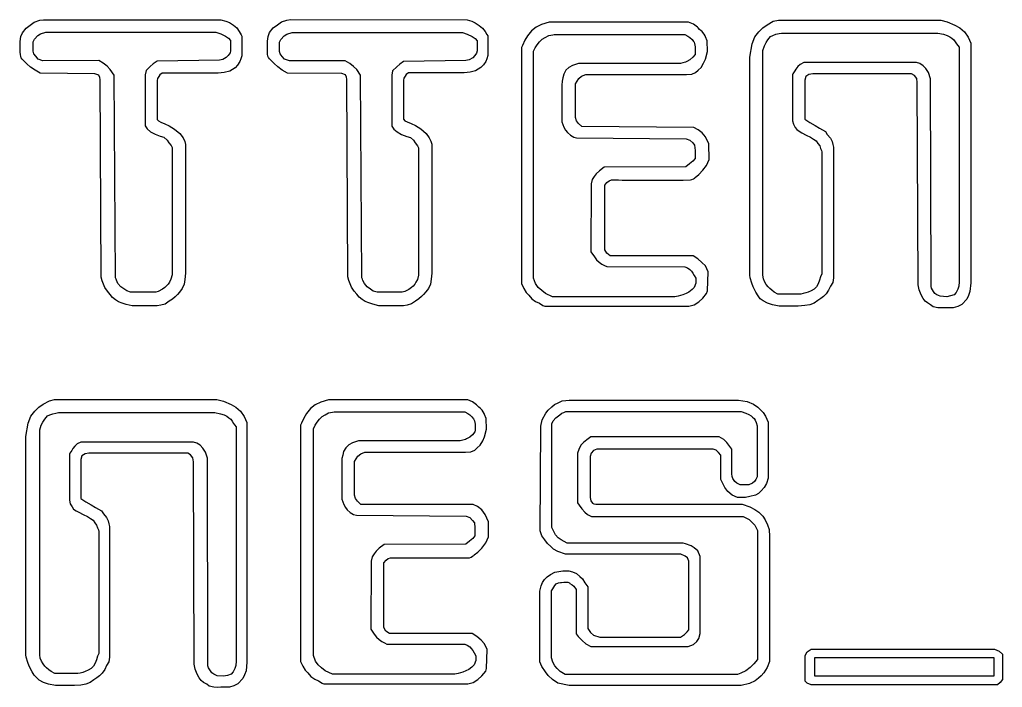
# Model space of a CAD drawing. Header units: millimetres. Extents: x 0 to 29.6, y 0 to 8.7.
# Drawn here: x 16.74 to 29.6, y 0.01 to 8.75 of the extents above; entities that cross this region are included whole.
import ezdxf

# ---------------------------------------------------------------- set-up
doc = ezdxf.new("R2010")
doc.units = ezdxf.units.MM
doc.layers.add('Layer_1', color=7, linetype='CONTINUOUS')

msp = doc.modelspace()

# ---------------------------------------------------------------- linework, layer by layer
at = {"layer": 'Layer_1', "color": 7}
for points in [[(16.751384, 8.463861), (16.758384, 8.526701), (16.778864, 8.575761), (16.826784, 8.637841), (16.880204, 8.678471), (16.935194, 8.716791), (17.005894, 8.741301), (17.054855, 8.745621)], [(17.054855, 8.745621), (19.37524, 8.745621), (19.4428, 8.730401), (19.48679, 8.712081), (19.54021, 8.676831), (19.58499, 8.640031), (19.6172, 8.592521), (19.64161, 8.551891), (19.65171, 8.534141), (19.65171, 8.276616), (19.63909, 8.235226), (19.62506, 8.199976), (19.59364, 8.153986), (19.56222, 8.120256), (19.49152, 8.075816), (19.42082, 8.057496), (19.33913, 8.049896), (18.60861, 8.049896), (18.5782, 8.027636), (18.56389, 8.006506), (18.54734, 7.979456), (18.54424, 7.954936), (18.54424, 7.444484), (18.56191, 7.423914), (18.58912, 7.408414), (18.64338, 7.387564), (18.69988, 7.360234), (18.76901, 7.317314), (18.83875, 7.258614), (18.88212, 7.200814), (18.904, 7.154824), (18.91438, 7.116754), (18.91438, 5.430299), (18.90598, 5.348809), (18.89758, 5.286219), (18.86938, 5.230599), (18.83639, 5.184979), (18.80646, 5.151339), (18.77981, 5.122199), (18.74525, 5.093059), (18.70126, 5.063919), (18.64627, 5.028669), (18.59128, 5.011759), (18.54258, 5.004159), (18.217379, 5.004159), (18.137649, 5.024449), (18.083779, 5.040229), (18.035159, 5.059389), (17.997449, 5.085309), (17.959749, 5.115969), (17.925499, 5.152769), (17.890539, 5.195239), (17.856169, 5.246269), (17.823069, 5.333649), (17.808759, 5.379639), (17.797539, 7.966162), (17.792239, 7.994062), (17.777369, 8.022412), (17.727879, 8.040732), (17.012284, 8.046932), (16.945514, 8.086012), (16.886604, 8.128162), (16.838684, 8.171842), (16.793904, 8.214002)], [(19.986983, 8.466773), (19.993983, 8.529613), (20.014183, 8.578673), (20.061793, 8.640753), (20.114873, 8.681383), (20.169493, 8.719703), (20.239743, 8.744223), (20.2882, 8.748811)], [(20.2882, 8.748811), (22.598252, 8.744911), (22.659072, 8.728851), (22.705142, 8.706591), (22.755082, 8.674411), (22.799572, 8.635331), (22.833942, 8.595491), (22.858072, 8.554861), (22.868172, 8.537111), (22.868172, 8.279586), (22.855552, 8.238196), (22.841522, 8.202946), (22.810302, 8.156956), (22.779082, 8.123226), (22.708832, 8.078756), (22.638582, 8.060436), (22.557422, 8.052836), (21.831635, 8.052836), (21.801425, 8.030576), (21.787115, 8.009446), (21.770565, 7.982396), (21.767465, 7.957876), (21.767465, 7.447418), (21.785135, 7.426848), (21.812065, 7.411348), (21.865955, 7.390498), (21.922095, 7.363168), (21.990775, 7.320248), (22.060065, 7.261548), (22.103155, 7.203758), (22.125035, 7.157768), (22.135415, 7.119698), (22.135415, 5.433232), (22.127015, 5.351712), (22.118915, 5.289122), (22.090865, 5.233502), (22.058095, 5.187882), (22.028355, 5.154242), (22.001705, 5.125102), (21.967365, 5.095962), (21.923655, 5.066822), (21.869035, 5.031572), (21.814415, 5.014662), (21.766025, 5.007062), (21.442937, 5.007062), (21.363707, 5.027352), (21.310177, 5.043132), (21.261867, 5.062292), (21.224417, 5.088212), (21.186967, 5.118872), (21.152937, 5.155672), (21.118237, 5.198132), (21.084097, 5.249162), (21.051217, 5.336542), (21.037187, 5.382532), (21.026247, 7.969074), (21.020947, 7.996974), (21.006077, 8.025324), (20.956897, 8.043644), (20.245943, 8.049844), (20.179593, 8.088924), (20.121073, 8.131084), (20.073463, 8.174764), (20.028973, 8.216914)], [(25.611198, 8.65058), (25.559548, 8.68837), (25.495898, 8.71486), (23.673521, 8.71486), (23.572974, 8.68572), (23.502274, 8.64892), (23.441004, 8.60141), (23.389154, 8.53857), (23.351454, 8.4788), (23.321604, 8.41134), (23.310664, 8.38372), (23.310664, 5.351652), (23.310664, 5.294932), (23.338944, 5.230542), (23.368794, 5.181482), (23.403354, 5.144682), (23.442634, 5.095622), (23.494484, 5.060372), (23.544754, 5.038962), (23.590314, 5.011342), (23.615564, 4.998942), (25.499207, 4.998942), (25.566757, 5.018952), (25.628027, 5.055752), (25.681447, 5.104812), (25.731717, 5.164612), (25.742657, 5.202932), (25.752157, 5.451271), (25.716027, 5.526391), (25.670467, 5.573901), (25.615477, 5.621411), (25.555777, 5.658211), (24.47178, 5.658211), (24.42639, 5.692111), (24.39946, 5.739451), (24.39946, 6.582547), (24.42774, 6.619347), (24.45619, 6.642167), (24.48744, 6.651467)], [(25.58017, 8.291968), (25.54953, 8.255958), (25.51261, 8.225298), (25.47098, 8.203038), (25.45443, 8.193738), (25.42034, 8.184738), (25.38892, 8.176538), (24.05545, 8.176538), (23.97886, 8.150608), (23.92976, 8.121868), (23.89127, 8.085858), (23.86181, 8.037558), (23.84975, 7.987818), (23.84045, 7.943438), (23.83835, 7.892628), (23.839147, 7.413282), (23.865517, 7.342022), (23.885157, 7.303702), (23.909567, 7.273042), (23.949627, 7.238552), (23.992047, 7.211782), (24.030537, 7.201072), (25.464871, 7.188112), (25.513041, 7.170922), (25.550021, 7.135392), (25.572461, 7.104902), (25.580361, 7.037752), (25.580361, 6.934562), (25.553151, 6.899172), (25.507031, 6.862062), (25.458781, 6.821712), (24.39257, 6.818012), (24.32816, 6.770502), (24.28653, 6.730652), (24.25988, 6.697682), (24.23463, 6.656292), (24.22201, 6.600332), (24.21811, 5.711888), (24.26277, 5.644568), (24.29105, 5.607768), (24.32718, 5.576348), (24.36096, 5.550988), (24.39631, 5.530978), (24.42537, 5.517448), (25.447638, 5.516048), (25.479788, 5.500548), (25.511318, 5.478848), (25.532078, 5.458838), (25.551998, 5.432918), (25.570518, 5.401498), (25.590998, 5.364698), (25.590202, 5.301068), (25.569722, 5.245898), (25.540662, 5.216758), (25.498242, 5.184548), (25.462112, 5.166798), (25.420482, 5.148478), (25.359212, 5.132138), (25.315222, 5.121708), (23.715931, 5.121708), (23.621411, 5.167048), (23.574531, 5.203708), (23.528971, 5.245098), (23.492051, 5.294918), (23.467641, 5.367728), (23.467641, 8.334633), (23.489521, 8.380623), (23.514771, 8.420463), (23.544621, 8.457263), (23.580751, 8.492513), (23.618451, 8.513933), (23.665581, 8.539853), (23.717421, 8.550563), (23.737945, 8.552932)], [(23.737945, 8.552932), (25.44799, 8.552932), (25.48491, 8.534902), (25.51397, 8.514892), (25.54118, 8.488402), (25.5611, 8.462762)], [(24.151119, 8.02976), (25.467628, 8.02976), (25.539108, 8.03516), (25.587808, 8.05883), (25.619228, 8.08873), (25.660078, 8.12474), (25.692288, 8.17839), (25.717538, 8.23049), (25.741098, 8.331651), (25.737698, 8.47015), (25.716098, 8.52561)], [(25.579689, 6.681757), (25.629569, 6.723517), (25.682789, 6.779707), (25.731299, 6.839757), (25.763369, 6.917817), (25.759969, 7.126396), (25.718669, 7.216036), (25.673559, 7.267776), (25.622559, 7.309426), (25.564239, 7.339186), (24.097768, 7.349086), (24.053778, 7.388926), (24.028528, 7.425726), (24.014498, 7.468646), (24.014498, 7.910119), (24.060058, 7.979099), (24.096188, 8.008239), (24.151119, 8.02976)], [(22.720574, 3.709267), (22.668924, 3.747057), (22.605264, 3.773547), (20.78289, 3.773547), (20.682343, 3.744407), (20.611643, 3.707607), (20.550373, 3.660097), (20.498523, 3.597257), (20.460813, 3.537487), (20.430963, 3.470027), (20.420023, 3.442407), (20.420023, 0.410339), (20.420023, 0.353619), (20.448303, 0.289229), (20.478153, 0.240169), (20.512713, 0.203369), (20.551993, 0.154309), (20.603843, 0.119059), (20.654113, 0.097639), (20.699673, 0.070029)], [(22.700411, 3.355145), (22.669771, 3.319135), (22.632851, 3.288475), (22.591221, 3.266215), (22.574671, 3.256915), (22.540581, 3.247915), (22.509161, 3.239715), (21.175691, 3.239715), (21.099101, 3.213785), (21.050001, 3.185045), (21.011511, 3.149035), (20.982051, 3.100765), (20.969991, 3.051035), (20.960691, 3.006655), (20.958591, 2.955845), (20.95939, 2.476502), (20.98576, 2.405212), (21.0054, 2.366892), (21.02981, 2.336232), (21.06987, 2.301742), (21.11229, 2.274972), (21.15078, 2.264262), (22.585115, 2.251302), (22.633285, 2.234112), (22.670235, 2.198582), (22.692675, 2.168092), (22.700575, 2.100942), (22.700575, 1.997724), (22.673365, 1.962334), (22.627245, 1.925224), (22.578995, 1.884874), (21.512782, 1.881174), (21.448372, 1.833664), (21.406742, 1.793824), (21.380092, 1.760854), (21.354842, 1.719464), (21.342222, 1.663504), (21.338322, 0.77506), (21.382982, 0.70774), (21.411262, 0.67094), (21.447392, 0.63952), (21.481172, 0.61416), (21.516522, 0.59415), (21.545582, 0.58062), (22.567851, 0.57922), (22.600001, 0.56372), (22.631531, 0.54202), (22.652291, 0.52201), (22.672211, 0.49608), (22.690731, 0.46466), (22.711211, 0.42786), (22.710411, 0.36426), (22.689931, 0.30909), (22.660871, 0.27995), (22.618451, 0.24777), (22.582321, 0.23002), (22.540691, 0.2117), (22.479421, 0.19536), (22.435431, 0.18493), (20.83614, 0.18493), (20.74163, 0.23027), (20.69475, 0.26693), (20.64919, 0.30832), (20.61227, 0.35814), (20.58786, 0.43095), (20.58786, 3.397857), (20.60974, 3.443847), (20.63499, 3.483687), (20.66484, 3.520487), (20.70097, 3.555737), (20.73867, 3.577157), (20.7858, 3.603077), (20.83765, 3.613787), (20.858187, 3.616137)], [(20.858187, 3.616137), (22.568231, 3.616137), (22.605151, 3.598107), (22.634211, 3.578097), (22.661421, 3.551607), (22.681341, 3.525967)], [(23.904471, 3.624216), (26.181871, 3.624216), (26.243531, 3.602236), (26.285191, 3.583356), (26.312401, 3.567016), (26.332321, 3.549266), (26.351681, 3.530946), (26.365431, 3.506996), (26.379181, 3.477716), (26.394611, 3.435986), (26.394611, 2.767209), (26.373571, 2.732179), (26.356461, 2.707379), (26.331771, 2.684559), (26.283801, 2.663139), (26.169395, 2.663139), (26.125965, 2.684839), (26.100715, 2.705689), (26.075745, 2.746289), (26.063965, 2.774189), (26.059465, 2.805129), (26.059465, 3.131387), (25.996145, 3.214857), (25.956135, 3.258227), (25.897245, 3.292917), (24.218714, 3.292917), (24.163164, 3.253887), (24.122064, 3.218127), (24.087614, 3.180197), (24.058464, 3.124407), (24.043314, 3.079377), (24.043314, 2.427397), (24.063794, 2.396517), (24.101024, 2.348807), (24.137694, 2.306537), (24.173234, 2.276727), (24.227124, 2.248547), (26.209773, 2.248547), (26.289893, 2.209607), (26.329173, 2.170527), (26.360593, 2.137587), (26.397513, 2.065537), (26.397513, 0.37909), (26.348813, 0.32084), (26.302463, 0.27333), (26.245123, 0.23117), (26.180713, 0.19823), (26.137513, 0.18217), (23.881095, 0.18217), (23.816655, 0.22091), (23.775865, 0.25957), (23.746465, 0.2966), (23.718975, 0.34231), (23.701295, 0.40194), (23.701295, 1.275915), (23.717845, 1.303815), (23.746685, 1.346925), (23.763795, 1.366365), (23.795695, 1.380735), (23.820665, 1.386635)], [(23.904233, 3.624326), (23.904471, 3.624216)], [(21.260495, 3.088417), (22.577004, 3.088417), (22.648484, 3.093817), (22.697184, 3.117487), (22.728604, 3.147387), (22.769454, 3.183397), (22.801664, 3.237047), (22.826914, 3.289177), (22.850474, 3.390339), (22.847074, 3.528837), (22.825474, 3.584297)], [(23.943825, 1.374525), (23.973565, 1.355365), (23.996005, 1.335355), (24.026335, 1.291875), (24.026335, 0.713377), (24.052145, 0.678127), (24.103205, 0.626027), (24.151905, 0.582347), (24.216315, 0.547097), (25.490905, 0.547097), (25.558125, 0.574997), (25.602005, 0.614557), (25.629215, 0.654117), (25.648575, 0.718617), (25.648575, 1.726663), (25.614685, 1.797673), (25.569685, 1.837233), (25.529705, 1.866513), (25.456395, 1.891873), (25.423575, 1.900573), (23.908433, 1.900573), (23.830103, 1.943293), (23.788443, 1.969783), (23.753463, 2.009343), (23.727933, 2.063533), (23.707173, 2.106673), (23.707173, 3.460156), (23.725133, 3.499996), (23.759693, 3.538316), (23.794253, 3.567456), (23.833533, 3.598116)], [(22.691795, 1.745404), (22.738925, 1.782204), (22.790765, 1.835094), (22.841825, 1.902524), (22.877175, 1.983004), (22.877175, 2.180762), (22.834755, 2.275812), (22.790765, 2.334062), (22.734995, 2.377742), (22.679225, 2.407642), (21.2072, 2.407642), (21.16321, 2.447482), (21.13796, 2.484252), (21.12393, 2.527172), (21.12393, 2.968646), (21.16949, 3.037626), (21.20562, 3.066766), (21.260495, 3.088417)], [(22.608568, 0.057629), (22.676118, 0.077639), (22.737388, 0.114439), (22.790808, 0.163499), (22.841078, 0.223299), (22.852018, 0.261619), (22.861518, 0.509958), (22.825388, 0.585078), (22.779828, 0.632588), (22.724838, 0.680098), (22.665138, 0.716898), (21.581139, 0.716898), (21.535749, 0.750798), (21.508819, 0.798138), (21.508819, 1.641234), (21.537099, 1.678034), (21.565549, 1.700854), (21.596799, 1.710154), (22.630525, 1.710154)]]:
    msp.add_lwpolyline(points, dxfattribs=at)
for points in [[(26.297399, 5.404142), (26.297399, 8.257021), (26.325759, 8.434012), (26.361589, 8.523652), (26.412929, 8.588692), (26.465589, 8.643552), (26.521809, 8.681902), (26.604009, 8.727442), (26.672879, 8.742662), (28.796871, 8.742662), (28.880751, 8.721532), (28.981382, 8.678272), (29.043462, 8.640792), (29.105682, 8.588772), (29.154552, 8.521562), (29.172222, 8.481912), (29.187932, 8.441332), (29.187932, 5.306632), (29.176712, 5.193917), (29.159042, 5.140797), (29.134632, 5.092017), (29.070192, 5.023737), (29.016862, 4.995557), (28.959102, 4.979217), (28.910232, 4.980317), (28.845792, 4.979217), (28.803572, 4.977017), (28.754702, 4.980417), (28.694722, 4.993377), (28.662512, 5.017327), (28.622532, 5.042127), (28.591422, 5.068047), (28.563652, 5.101667), (28.537002, 5.149347), (28.512592, 5.213317), (28.499122, 5.279817), (28.488182, 7.92853), (28.480882, 7.97759), (28.450242, 8.01667), (28.414112, 8.03978), (28.341062, 8.04208), (27.121955, 8.04208), (27.070105, 8.03278), (27.029255, 8.00364), (27.015225, 7.95613), (27.015225, 7.488597), (27.016825, 7.445677), (27.082805, 7.402757), (27.150355, 7.365957), (27.208485, 7.330707), (27.285465, 7.284717), (27.310715, 7.247947), (27.353135, 7.200437), (27.373615, 7.154447), (27.383115, 7.117647), (27.392615, 7.079327), (27.392615, 5.373215), (27.381675, 5.311895), (27.353395, 5.261315), (27.328145, 5.210735), (27.296725, 5.163225), (27.259025, 5.126425), (27.224465, 5.100495), (27.185185, 5.074575), (27.139625, 5.039325), (27.081495, 5.017905), (27.017085, 5.007195), (26.930675, 5.002695), (26.784568, 5.002695), (26.68245, 5.002695), (26.59447, 5.017915), (26.52692, 5.041025), (26.47193, 5.070165), (26.43265, 5.097785), (26.406, 5.136105), (26.37772, 5.182095), (26.34159, 5.252595), (26.32111, 5.300105), (26.30231, 5.370605)], [(17.084702, 8.583134), (19.31083, 8.583134), (19.37524, 8.561714), (19.43808, 8.532574), (19.47736, 8.506654), (19.50401, 8.474474), (19.50401, 8.342654), (19.49781, 8.313514), (19.47256, 8.281304), (19.44731, 8.253684), (19.40018, 8.226074), (19.35619, 8.216774), (18.541619, 8.203814), (18.491349, 8.170084), (18.452859, 8.134074), (18.397869, 8.083494), (18.386929, 8.026774), (18.386929, 7.358431), (18.413579, 7.320111), (18.455999, 7.283311), (18.514129, 7.251131), (18.583259, 7.223521), (18.630389, 7.211121), (18.672809, 7.172801), (18.694689, 7.139071), (18.724539, 7.100751), (18.737159, 7.076241), (18.737159, 5.408449), (18.723129, 5.351729), (18.702649, 5.316479), (18.686939, 5.288859), (18.665059, 5.265749), (18.643179, 5.245739), (18.611759, 5.221219), (18.556769, 5.193609), (18.525349, 5.184309), (18.195435, 5.184309), (18.143585, 5.199529), (18.107455, 5.225449), (18.066605, 5.254589), (18.028905, 5.299029), (18.010105, 5.340419), (18.003905, 5.355639), (17.996005, 5.373109), (17.978615, 8.024479), (17.928675, 8.098729), (17.887235, 8.140519), (17.838085, 8.179599), (17.779145, 8.213019), (17.048625, 8.211519), (16.983425, 8.233779), (16.954355, 8.269029), (16.926865, 8.303519), (16.918165, 8.334939), (16.918165, 8.457573), (16.935555, 8.492063), (16.981115, 8.539573), (17.015675, 8.561833)], [(20.309572, 8.58046), (22.535697, 8.58046), (22.600107, 8.55904), (22.662947, 8.5299), (22.702227, 8.50398), (22.728877, 8.4718), (22.728877, 8.33998), (22.722677, 8.31084), (22.697427, 8.27866), (22.672177, 8.25105), (22.625047, 8.22343), (22.581057, 8.21413), (21.766489, 8.20117), (21.716219, 8.16744), (21.677729, 8.13143), (21.622739, 8.08085), (21.611799, 8.02413), (21.611799, 7.355787), (21.638449, 7.317467), (21.680869, 7.280667), (21.738999, 7.248487), (21.808129, 7.220877), (21.855259, 7.208477), (21.897679, 7.170157), (21.919559, 7.136427), (21.949409, 7.098107), (21.962029, 7.073597), (21.962029, 5.405808), (21.947999, 5.349088), (21.927519, 5.313838), (21.911809, 5.286218), (21.889929, 5.263108), (21.868049, 5.243098), (21.836629, 5.218588), (21.781639, 5.190968), (21.750219, 5.181668), (21.420305, 5.181668), (21.368465, 5.196888), (21.332335, 5.222808), (21.291485, 5.251948), (21.253775, 5.296418), (21.234975, 5.337808), (21.228775, 5.353028), (21.220875, 5.370498), (21.203485, 8.021866), (21.153545, 8.096116), (21.112105, 8.137906), (21.062955, 8.176986), (21.004015, 8.210406), (20.273493, 8.208906), (20.208293, 8.231166), (20.179233, 8.266416), (20.151743, 8.300906), (20.143043, 8.332326), (20.143043, 8.45496), (20.160433, 8.48945), (20.205993, 8.53696), (20.240553, 8.55922)], [(26.7103, 8.573936), (28.75576, 8.573936), (28.82923, 8.557596), (28.87905, 8.542946), (28.91238, 8.526036), (28.94128, 8.504906), (28.96456, 8.484336), (28.98336, 8.459536), (29.00216, 8.431356), (29.01647, 8.411916), (29.03527, 8.387116), (29.03527, 5.318535), (29.03137, 5.263245), (29.01846, 5.222615), (28.99742, 5.179815), (28.97133, 5.150005), (28.9219, 5.133665), (28.87247, 5.122955), (28.78859, 5.129455), (28.74527, 5.150585), (28.71974, 5.166925), (28.6987, 5.192285), (28.67541, 5.234555), (28.66751, 5.257385), (28.66021, 7.975857), (28.63412, 8.055517), (28.59801, 8.108637), (28.56701, 8.144367), (28.51971, 8.173137), (28.47693, 8.186667), (27.005008, 8.186667), (26.955018, 8.162147), (26.924468, 8.133967), (26.900058, 8.100377), (26.884628, 8.077557), (26.859098, 8.040167), (26.854098, 8.027207), (26.854098, 7.42563), (26.867008, 7.38009), (26.889728, 7.33782), (26.910208, 7.3102), (26.944658, 7.2885), (26.978548, 7.26906), (27.034098, 7.23871), (27.091858, 7.21109), (27.131308, 7.18573), (27.165728, 7.1646), (27.188448, 7.12884), (27.211168, 7.09849), (27.222108, 7.06423), (27.233888, 7.03859), (27.238088, 7.01858), (27.238088, 5.422453), (27.220698, 5.384133), (27.208918, 5.339303), (27.192928, 5.294833), (27.168518, 5.253833), (27.138278, 5.225093), (27.099118, 5.200573), (27.060908, 5.185073), (27.029488, 5.174083), (26.995708, 5.164783), (26.963108, 5.157983), (26.662654, 5.157983), (26.615914, 5.184753), (26.585284, 5.208423), (26.557004, 5.232093), (26.535124, 5.254633), (26.511564, 5.285683), (26.489684, 5.321333), (26.473974, 5.357743), (26.465874, 5.403953), (26.465874, 8.34533), (26.487474, 8.40665), (26.509354, 8.44804), (26.532924, 8.48636), (26.567484, 8.52775), (26.597334, 8.54156), (26.638264, 8.55706), (26.679024, 8.56606)], [(16.82557, 0.440933), (16.82557, 3.293812), (16.85393, 3.470802), (16.88975, 3.560442), (16.94109, 3.625482), (16.99375, 3.680342), (17.04997, 3.718692), (17.13217, 3.764232), (17.20104, 3.779452), (19.325029, 3.779452), (19.408909, 3.758322), (19.509568, 3.715072), (19.571648, 3.677592), (19.633848, 3.625572), (19.682718, 3.558362), (19.700388, 3.518712), (19.716098, 3.478132), (19.716098, 0.343432), (19.704878, 0.230717), (19.687208, 0.177597), (19.662798, 0.128817), (19.598358, 0.060537), (19.545028, 0.032357), (19.487268, 0.016017), (19.438398, 0.017117), (19.373958, 0.016017), (19.331738, 0.013817), (19.282868, 0.017217), (19.222888, 0.030177), (19.190678, 0.054127), (19.150698, 0.078927), (19.119588, 0.104847), (19.091818, 0.138437), (19.065168, 0.186147), (19.040758, 0.250117), (19.027288, 0.316617), (19.016348, 2.96533), (19.009048, 3.01439), (18.978408, 3.05347), (18.942278, 3.07658), (18.869228, 3.07888), (17.650121, 3.07888), (17.598281, 3.06958), (17.557431, 3.04044), (17.543401, 2.99293), (17.543401, 2.525397), (17.545001, 2.482477), (17.610981, 2.439557), (17.678531, 2.402757), (17.736661, 2.367507), (17.813641, 2.321517), (17.838891, 2.284717), (17.881311, 2.237207), (17.901791, 2.191217), (17.911291, 2.154417), (17.920791, 2.116097), (17.920791, 0.409983), (17.909851, 0.348663), (17.881571, 0.298083), (17.856321, 0.247503), (17.824901, 0.199993), (17.787201, 0.163193), (17.752641, 0.137273), (17.713361, 0.111343), (17.667801, 0.076093), (17.609671, 0.054673), (17.545261, 0.043963), (17.458851, 0.039463), (17.312821, 0.039463), (17.210703, 0.039463), (17.122723, 0.054683), (17.055173, 0.077793), (17.000183, 0.106933), (16.967553, 0.138863), (16.934173, 0.172843), (16.905893, 0.218833), (16.869763, 0.289333), (16.849283, 0.336843), (16.830483, 0.407343)], [(23.93275, 3.769841), (26.147877, 3.769841), (26.260179, 3.753211), (26.344059, 3.716351), (26.399609, 3.678421), (26.436279, 3.646441), (26.469609, 3.610121), (26.500719, 3.560271), (26.537389, 3.481141), (26.537389, 2.748809), (26.516349, 2.679829), (26.482569, 2.628489), (26.444869, 2.583259), (26.410309, 2.551079), (26.369459, 2.529659), (26.298759, 2.509649), (26.240629, 2.497249), (26.135369, 2.498749), (26.064669, 2.529409), (26.011249, 2.573849), (25.970399, 2.629019), (25.938979, 2.688809), (25.918499, 2.734799), (25.918499, 3.050575), (25.885509, 3.087375), (25.855659, 3.118795), (25.816379, 3.131755), (24.294066, 3.131755), (24.252436, 3.113435), (24.220226, 3.075875), (24.207606, 3.035245), (24.207606, 2.543185), (24.207606, 2.495675), (24.214606, 2.453095), (24.240136, 2.424405), (24.257526, 2.412855), (24.281376, 2.409755), (26.196442, 2.409755), (26.29856, 2.376025), (26.36454, 2.342295), (26.41638, 2.307045), (26.46665, 2.253395), (26.49964, 2.204335), (26.52949, 2.141495), (26.54829, 2.080175), (26.55449, 1.986675), (26.55449, 0.35212), (26.52172, 0.27195), (26.47818, 0.20308), (26.44342, 0.16583), (26.40931, 0.13452), (26.36493, 0.10065), (26.29266, 0.06216), (26.183809, 0.03623), (23.934037, 0.03623), (23.784788, 0.07064), (23.715658, 0.11511), (23.657528, 0.16876), (23.621398, 0.21782), (23.573478, 0.28528), (23.550758, 0.34967), (23.550758, 1.271951), (23.566748, 1.343501), (23.583298, 1.385231), (23.611068, 1.425861), (23.646608, 1.458381), (23.687148, 1.489801), (23.747128, 1.518511), (23.797678, 1.529781), (23.851008, 1.536281), (23.928778, 1.538481), (23.977648, 1.523261), (24.030978, 1.501561), (24.074298, 1.465241), (24.106508, 1.432191), (24.139838, 1.382341), (24.177598, 1.330321), (24.177598, 0.781859), (24.212578, 0.731449), (24.250338, 0.697299), (24.336438, 0.670249), (25.388809, 0.670249), (25.440649, 0.703639), (25.478349, 0.741959), (25.500229, 0.766479), (25.500229, 1.663221), (25.482839, 1.706141), (25.452989, 1.732061), (25.394859, 1.755171), (23.885118, 1.755171), (23.786138, 1.791971), (23.726438, 1.819591), (23.691878, 1.854841), (23.651028, 1.896231), (23.614898, 1.945291), (23.577188, 1.995871), (23.555308, 2.061781), (23.563208, 3.431107), (23.581448, 3.514097), (23.629228, 3.602357), (23.659078, 3.639157), (23.707778, 3.683627), (23.742338, 3.714287), (23.787898, 3.737397), (23.841318, 3.760507), (23.890018, 3.768107)], [(17.250181, 3.609938), (19.295641, 3.609938), (19.369111, 3.593598), (19.418931, 3.578948), (19.452261, 3.562038), (19.481161, 3.540908), (19.504441, 3.520338), (19.523241, 3.495538), (19.542041, 3.467358), (19.556351, 3.447918), (19.575151, 3.423118), (19.575151, 0.354539), (19.571251, 0.299249), (19.558351, 0.258589), (19.537311, 0.215789), (19.511221, 0.185979), (19.461791, 0.169639), (19.412361, 0.158929), (19.328481, 0.165429), (19.285161, 0.186559), (19.259631, 0.202899), (19.238591, 0.228259), (19.215301, 0.270529), (19.207401, 0.293359), (19.200101, 3.011831), (19.174011, 3.091491), (19.137901, 3.144611), (19.106901, 3.180341), (19.059601, 3.209111), (19.016821, 3.222641), (17.544371, 3.222641), (17.494381, 3.198121), (17.463831, 3.169941), (17.439421, 3.136351), (17.423991, 3.113521), (17.398461, 3.076131), (17.393361, 3.063171), (17.393361, 2.461594), (17.406261, 2.416054), (17.428981, 2.373784), (17.449461, 2.346174), (17.483911, 2.324474), (17.517801, 2.305034), (17.573351, 2.274684), (17.631111, 2.247064), (17.670561, 2.221704), (17.704981, 2.200574), (17.727701, 2.164814), (17.750431, 2.134464), (17.761371, 2.100194), (17.773151, 2.074554), (17.777351, 2.054544), (17.777351, 0.458417), (17.759961, 0.420097), (17.748181, 0.375267), (17.732191, 0.330797), (17.707781, 0.289797), (17.677541, 0.261057), (17.638381, 0.236537), (17.600171, 0.221037), (17.568751, 0.210047), (17.534971, 0.200747), (17.502371, 0.193947), (17.201914, 0.193947), (17.155174, 0.220717), (17.124534, 0.244387), (17.096254, 0.268057), (17.074374, 0.290597), (17.050804, 0.321647), (17.028924, 0.357297), (17.013214, 0.393707), (17.005114, 0.439917), (17.005114, 3.381294), (17.026714, 3.442614), (17.048594, 3.484014), (17.072164, 3.522334), (17.106724, 3.563724), (17.136574, 3.577534), (17.177504, 3.593034), (17.218264, 3.602034)], [(27.107767, 0.513972), (29.498848, 0.513972), (29.560118, 0.486362), (29.600968, 0.446522), (29.600968, 0.116949), (29.572688, 0.078629), (29.536548, 0.047969), (27.098335, 0.047969), (27.048065, 0.066289), (27.022815, 0.095429), (27.022815, 0.4296), (27.048065, 0.47866), (27.101475, 0.51239)], [(27.147828, 0.403604), (29.489313, 0.403604), (29.489313, 0.159576), (27.148221, 0.159948)]]:
    msp.add_lwpolyline(points, close=True, dxfattribs=at)
for points in [[(25.674518, 8.59262), (25.668318, 8.59412), (25.611198, 8.65058), (25.611198, 8.65058)], [(25.716098, 8.52561), (25.716098, 8.52561), (25.680808, 8.59107), (25.674518, 8.59262)], [(16.756984, 8.266892), (16.743234, 8.330042), (16.751384, 8.463861), (16.751384, 8.463861)], [(19.992283, 8.269804), (19.978813, 8.332954), (19.986983, 8.466773), (19.986983, 8.466773)], [(25.5611, 8.462762), (25.5611, 8.462762), (25.57204, 8.446982), (25.57457, 8.437962)], [(25.57457, 8.437962), (25.58944, 8.383322), (25.58017, 8.291968), (25.58017, 8.291968)], [(16.793904, 8.214002), (16.793904, 8.214002), (16.762004, 8.243592), (16.756984, 8.266892)], [(20.028973, 8.216914), (20.028973, 8.216914), (19.997273, 8.246504), (19.992283, 8.269804)], [(24.48744, 6.651467), (24.48744, 6.651467), (25.016855, 6.649367), (25.521169, 6.651467)], [(25.521169, 6.651467), (25.542489, 6.651554), (25.579689, 6.681757), (25.579689, 6.681757)], [(22.783894, 3.651307), (22.777694, 3.652807), (22.720574, 3.709267), (22.720574, 3.709267)], [(22.825474, 3.584297), (22.825474, 3.584297), (22.790184, 3.649757), (22.783894, 3.651307)], [(23.833533, 3.598116), (23.833533, 3.598116), (23.867313, 3.611926), (23.873593, 3.615026)], [(23.873593, 3.615026), (23.879193, 3.617726), (23.904233, 3.624326), (23.904233, 3.624326)], [(22.681341, 3.525967), (22.681341, 3.525967), (22.692281, 3.510187), (22.694811, 3.501167)], [(22.694811, 3.501167), (22.709681, 3.446527), (22.700411, 3.355145), (22.700411, 3.355145)], [(22.630525, 1.710154), (22.654375, 1.710154), (22.691795, 1.745404), (22.691795, 1.745404)], [(23.820665, 1.386635), (23.820819, 1.386711), (23.903225, 1.389735), (23.914115, 1.388335)], [(23.914115, 1.388335), (23.930105, 1.383535), (23.944975, 1.375095), (23.943825, 1.374525)], [(20.699673, 0.070029), (20.699673, 0.070029), (20.715383, 0.057629), (20.724923, 0.057629)], [(20.724923, 0.057629), (21.356565, 0.061029), (22.608568, 0.057629), (22.608568, 0.057629)]]:
    msp.add_open_spline(points, degree=3, dxfattribs=at)

doc.saveas('drawing.dxf')
